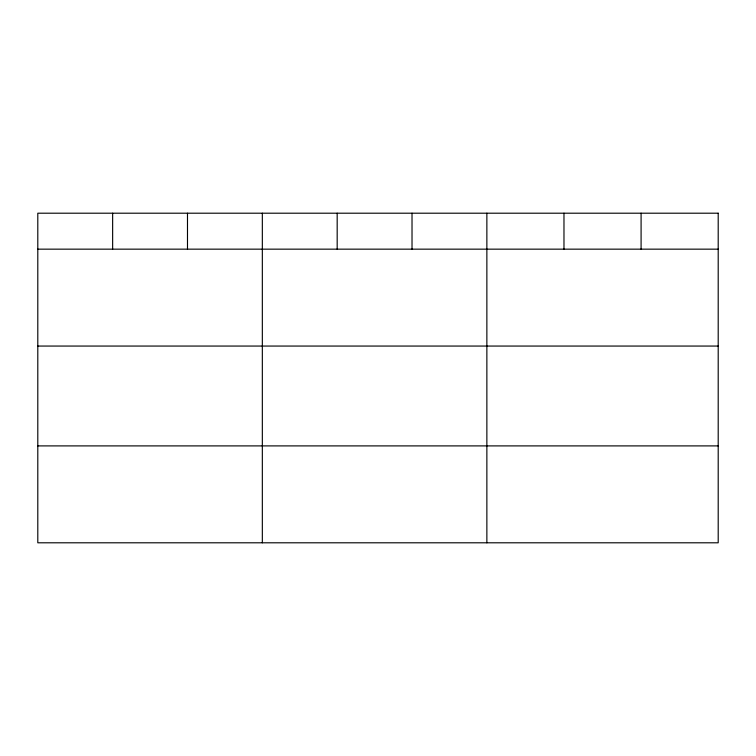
<?xml version="1.0" encoding="UTF-8"?>
<svg xmlns="http://www.w3.org/2000/svg" width="756" height="756" viewBox="0 0 756 756"><rect width="100%" height="100%" fill="white"/><g stroke="black" fill="none" stroke-linecap="round" stroke-linejoin="round"><path stroke-width="1.13" d="M37.8 249.159L718.2 249.159M37.8 346.059L718.2 346.059M37.8 445.898L718.2 445.898M641.088 213.201L641.088 249.159M563.976 213.201L563.976 249.159M486.864 213.201L486.864 542.799M412.02 213.201L412.02 249.159M337.176 213.201L337.176 249.159M262.332 213.201L262.332 542.799M187.488 213.201L187.488 249.159M112.644 213.201L112.644 249.159M718.2 213.201L37.8 213.201L37.8 542.799L718.2 542.799L718.2 213.201"/></g></svg>
